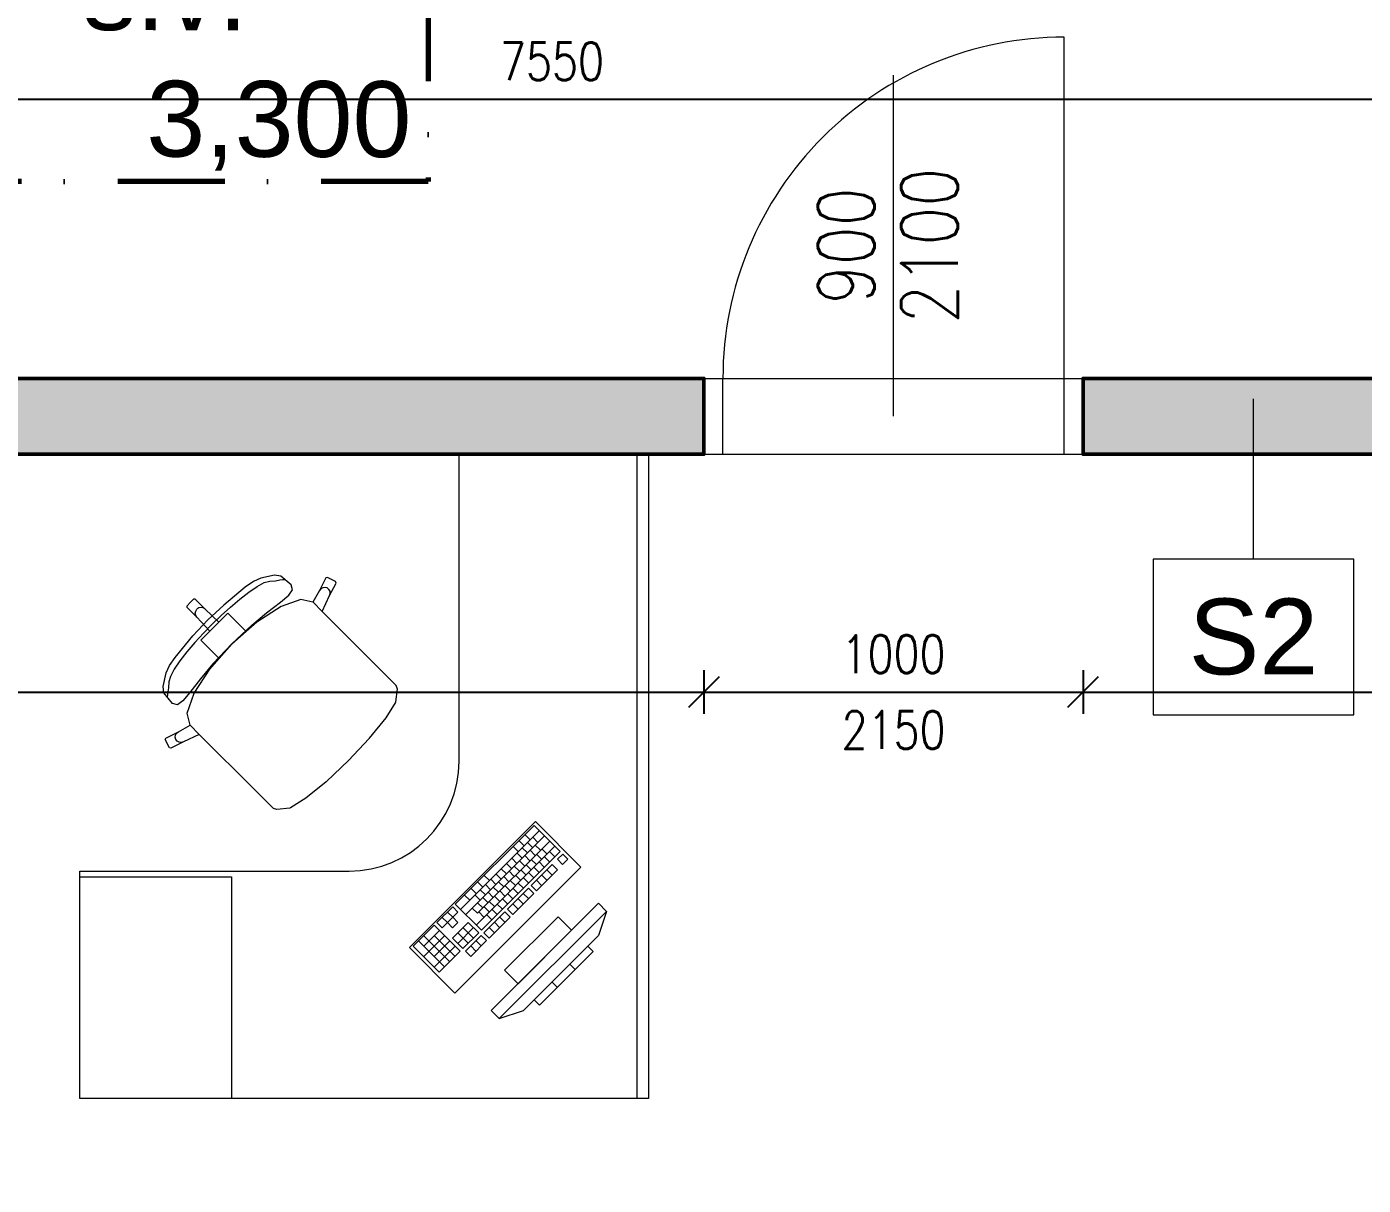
# Model space of a CAD drawing. Header units: millimetres. Extents: x 89194 to 559352, y -753138 to -204019.
# Drawn here: x 339662 to 343187, y -560967 to -557911 of the extents above; entities that cross this region are included whole.
import ezdxf
from ezdxf.enums import TextEntityAlignment as Align

# ---------------------------------------------------------------- set-up
doc = ezdxf.new("R2010")
doc.units = ezdxf.units.MM
doc.header["$LTSCALE"] = 400
doc.header["$PDMODE"] = 3
doc.linetypes.add('Čerchovaná', pattern=[1340.555525, 705.555534, -352.777767, 0, -282.222223])
for name, color, linetype, lineweight in [('01_TP_Kóty otvorů', 7, 'Continuous', 15), ('RG_dveře', 3, 'Continuous', 9), ('RG_koty', 7, 'Continuous', 9), ('RG_nábytek', 32, 'Continuous', 9), ('RG_skladby konstrukcí', 5, 'Continuous', 9), ('RG_velmi tlustá', 5, 'Continuous', 70), ('RG_zdivo nové', 1, 'Continuous', 50), ('RG_šrafy', 253, 'Continuous', 9)]:
    doc.layers.add(name, color=color, linetype=linetype, lineweight=lineweight)
doc.styles.add('Arial 100', font='Arial.ttf', dxfattribs={"height": 100})
doc.styles.add('Arial 200', font='Arial.ttf', dxfattribs={"height": 200})
doc.styles.add('Koty', font='romans.shx', dxfattribs={"width": 0.8})
doc.dimstyles.new('RG_50_vnitřní', dxfattribs={"dimscale": 50, "dimtxt": 2, "dimasz": 1.6, "dimexe": 1.15, "dimexo": 0, "dimgap": 1, "dimtad": 1, "dimdec": 0, "dimrnd": 5, "dimzin": 0, "dimdsep": 46, "dimtxsty": 'Koty', "dimblk1": 'OBLIQUE', "dimblk2": 'OBLIQUE', "dimsah": 1, "dimcen": 0.09, "dimclrd": 256, "dimclre": 256, "dimclrt": 2, "dimazin": 0, "dimtfac": 1, "dimtdec": 0, "dimtmove": 2, "dimatfit": 3, "dimfxl": 1.15, "dimfxlon": 1, "dimtolj": 1, "dimtzin": 0, "dimarcsym": 0})

# ---------------------------------------------------------------- blocks, each defined once
blk = doc.blocks.new('*U123')
for p, q in [((0, 200), (-50, 200)), ((900, 200), (0, 200)), ((0, 200), (0, 0)), ((950, 200), (900, 200)), ((900, 200), (900, 0)), ((0, 0), (-50, 0)), ((900, 0), (0, 0)), ((0, 0), (0, -900)), ((950, 0), (900, 0))]:
    blk.add_line(p, q)
blk.add_arc((0, 0), 900, 270, 0)
at = {"layer": '01_TP_Kóty otvorů'}
blk.add_line((450, 100), (450, -800), dxfattribs=at)
at = {"layer": '01_TP_Kóty otvorů', "insert": (450, -350), "char_height": 150, "attachment_point": 5, "rotation": 270, "style": 'Koty'}
blk.add_mtext('900\\P ', dxfattribs=at)
at = {"layer": '01_TP_Kóty otvorů', "style": 'Koty', "width": 0.8}
blk.add_attdef('VYS_DVR', text='', height=150, rotation=270, dxfattribs=at).set_placement((430, -350), align=Align.TOP_CENTER)
blk = doc.blocks.new('nabytek_velka_ucebna')
at = {"layer": 'RG_nábytek'}
for p, q in [((472807.9, -443356.5), (473307.9, -443356.5)), ((472807.9, -444166.5), (472807.9, -443356.5)), ((473277.9, -445056.5), (473277.9, -443356.5)), ((473277.9, -443356.5), (473307.9, -443356.5)), ((473307.9, -443356.5), (473307.9, -445056.5)), ((473307.9, -443356.5), (473307.9, -445056.5)), ((472265.7, -443692.9), (472244, -443707.8)), ((472253.5, -443720.3), (472275.3, -443705.5)), ((472284.9, -443683.9), (472265.7, -443692.9)), ((472275.3, -443705.5), (472294.1, -443695.5)), ((472321.1, -443676.1), (472284.9, -443683.9)), ((472294.1, -443695.5), (472308.9, -443691.6)), ((472308.9, -443691.6), (472324.3, -443690.5)), ((472337.8, -443678), (472321.1, -443676.1)), ((472324.3, -443690.5), (472335.1, -443688.4)), ((472335.1, -443688.4), (472343.1, -443687.6)), ((472365.7, -443701.2), (472337.8, -443678)), ((472343.1, -443687.6), (472347.6, -443686.8)), ((472369.1, -443714.1), (472365.7, -443701.2)), ((472457, -443683.2), (472440.1, -443716.3)), ((472461.1, -443681.8), (472457, -443683.2)), ((472482.5, -443692.7), (472461.1, -443681.8)), ((472466.8, -443729.8), (472483.8, -443696.7)), ((472483.8, -443696.7), (472482.5, -443692.7)), ((472107.8, -443739.4), (472099.3, -443747.9)), ((472112.1, -443739.3), (472107.8, -443739.4)), ((472138.2, -443765.4), (472112.1, -443739.3)), ((472244, -443707.8), (472187.3, -443754.6)), ((472204.9, -443760.1), (472229.7, -443738.9)), ((472229.7, -443738.9), (472253.5, -443720.3)), ((472336.8, -443747.1), (472359.1, -443728.4)), ((472390.8, -443739.8), (472338.8, -443758.2)), ((472359.1, -443728.4), (472369.1, -443714.1)), ((472422.7, -443747.3), (472390.8, -443739.8)), ((472440.1, -443716.3), (472422.7, -443747.3)), ((472443.7, -443711.7), (472440.1, -443716.3)), ((472448.8, -443708.8), (472443.7, -443711.7)), ((472447.2, -443771.6), (472466.8, -443729.8)), ((472454.7, -443708.1), (472448.8, -443708.8)), ((472460.3, -443709.6), (472454.7, -443708.1)), ((472464.9, -443713.2), (472460.3, -443709.6)), ((472467.7, -443718.3), (472464.9, -443713.2)), ((472466.8, -443729.8), (472468.4, -443724.2)), ((472468.4, -443724.2), (472467.7, -443718.3)), ((472090.7, -443760.7), (472090.8, -443756.4)), ((472116.8, -443786.8), (472090.7, -443760.7)), ((472090.8, -443756.4), (472099.3, -443747.9)), ((472112.5, -443776.2), (472113.6, -443770.4)), ((472113.6, -443781.9), (472112.5, -443776.2)), ((472113.6, -443770.4), (472116.9, -443765.5)), ((472121.8, -443762.3), (472116.9, -443765.5)), ((472127.6, -443761.1), (472121.8, -443762.3)), ((472133.3, -443762.2), (472127.6, -443761.1)), ((472138.2, -443765.4), (472133.3, -443762.2)), ((472174.7, -443799.4), (472138.2, -443765.4)), ((472187.3, -443754.6), (472145.1, -443793.7)), ((472198.3, -443775.8), (472174.7, -443799.4)), ((472180.3, -443782.6), (472204.9, -443760.1)), ((472219.5, -443796.9), (472198.3, -443775.8)), ((472261.3, -443807.7), (472300.6, -443775)), ((472338.8, -443758.2), (472275, -443799.5)), ((472300.6, -443775), (472336.8, -443747.1)), ((472423, -443747.3), (472422.7, -443747.3)), ((472423, -443747.3), (472447.2, -443771.6)), ((472595.1, -443919.4), (472447.2, -443771.6)), ((472106, -443835.9), (472145.1, -443793.7)), ((472116.8, -443786.8), (472113.6, -443781.9)), ((472150.8, -443823.3), (472116.8, -443786.8)), ((472156.8, -443805.4), (472134, -443828.9)), ((472150.8, -443823.3), (472162.8, -443811.4)), ((472156.8, -443805.4), (472180.3, -443782.6)), ((472174.7, -443799.4), (472162.8, -443811.4)), ((472208.6, -443857.2), (472261.3, -443807.7)), ((472246.9, -443824.3), (472219.5, -443796.9)), ((472275, -443799.5), (472246.9, -443824.3)), ((472059.1, -443892.6), (472106, -443835.9)), ((472134, -443828.9), (472111.5, -443853.5)), ((472127.2, -443846.9), (472150.8, -443823.3)), ((472148.3, -443868.1), (472127.2, -443846.9)), ((472246.9, -443824.3), (472209, -443857.6)), ((472090.3, -443878.3), (472071.7, -443902.1)), ((472111.5, -443853.5), (472090.3, -443878.3)), ((472175.7, -443895.5), (472148.3, -443868.1)), ((472208.6, -443857.2), (472159.1, -443909.9)), ((472175.7, -443895.5), (472209, -443857.6)), ((472035.3, -443933.5), (472044.2, -443914.3)), ((472044.2, -443914.3), (472059.1, -443892.6)), ((472071.7, -443902.1), (472056.9, -443923.9)), ((472159.1, -443909.9), (472126.4, -443949.2)), ((472150.9, -443923.6), (472175.7, -443895.5)), ((472027.5, -443969.7), (472035.3, -443933.5)), ((472046.9, -443942.8), (472043, -443957.5)), ((472056.9, -443923.9), (472046.9, -443942.8)), ((472126.4, -443949.2), (472098.4, -443985.4)), ((472109.6, -443987.4), (472150.9, -443923.6)), ((472620.6, -443944.9), (472595.1, -443919.4)), ((472642.5, -443966.9), (472620.6, -443944.9)), ((472029.4, -443986.4), (472027.5, -443969.7)), ((472052.6, -444014.3), (472029.4, -443986.4)), ((472039.8, -443983.7), (472039, -443991.7)), ((472041.9, -443972.9), (472039.8, -443983.7)), ((472043, -443957.5), (472041.9, -443972.9)), ((472098.4, -443985.4), (472079.8, -444007.7)), ((472091.2, -444039.4), (472109.6, -443987.4)), ((472641.4, -444010.1), (472645.4, -443976.2)), ((472645.4, -443976.2), (472642.5, -443966.9)), ((472039, -443991.7), (472038.2, -443996.2)), ((472065.5, -444017.7), (472052.6, -444014.3)), ((472079.8, -444007.7), (472065.5, -444017.7)), ((472615.6, -444052.3), (472640.5, -444012.2)), ((472640.5, -444012.2), (472641.4, -444010.1)), ((472098.7, -444071.4), (472091.2, -444039.4)), ((472572, -444105.9), (472615.6, -444052.3)), ((472034.6, -444105.7), (472067.7, -444088.7)), ((472060.2, -444097.5), (472063.1, -444092.3)), ((472063.1, -444092.3), (472067.7, -444088.7)), ((472067.7, -444088.7), (472098.7, -444071.4)), ((472098.7, -444071.6), (472098.7, -444071.4)), ((472098.7, -444071.6), (472123, -444095.8)), ((472033.2, -444109.7), (472034.6, -444105.7)), ((472044.1, -444131.1), (472033.2, -444109.7)), ((472081.2, -444115.4), (472048.1, -444132.4)), ((472059.4, -444103.3), (472060.2, -444097.5)), ((472061, -444108.9), (472059.4, -444103.3)), ((472064.6, -444113.5), (472061, -444108.9)), ((472069.7, -444116.3), (472064.6, -444113.5)), ((472075.5, -444117), (472069.7, -444116.3)), ((472081.2, -444115.4), (472075.5, -444117)), ((472123, -444095.8), (472081.2, -444115.4)), ((472270.8, -444243.7), (472123, -444095.8)), ((472516.5, -444165.1), (472571.3, -444106.8)), ((472571.3, -444106.8), (472572, -444105.9)), ((472048.1, -444132.4), (472044.1, -444131.1)), ((472516.5, -444165.1), (472458.1, -444219.9)), ((472457.3, -444220.6), (472403.7, -444264.2)), ((472458.1, -444219.9), (472457.3, -444220.6)), ((472296.3, -444269.2), (472270.8, -444243.7)), ((472318.3, -444291.1), (472296.3, -444269.2)), ((472403.7, -444264.2), (472363.6, -444289.1)), ((472327.6, -444294), (472318.3, -444291.1)), ((472361.5, -444290), (472327.6, -444294)), ((472363.6, -444289.1), (472361.5, -444290)), ((473009.4, -444325.7), (472677.1, -444658)), ((473005.9, -444336), (472798.2, -444543.8)), ((473074.5, -444404.6), (473005.9, -444336)), ((473129.6, -444445.9), (473009.4, -444325.7)), ((473019.6, -444349.8), (472811.9, -444557.5)), ((473033.4, -444363.5), (472825.6, -444571.2)), ((472966.1, -444375.9), (472979.8, -444389.6)), ((472981.7, -444360.3), (472995.4, -444374)), ((473002.3, -444367.1), (473016, -444380.8)), ((473060.8, -444390.9), (472853.1, -444598.6)), ((473047.1, -444377.2), (472856.7, -444567.6)), ((472866.8, -444612.3), (473074.5, -444404.6)), ((472950.5, -444391.4), (472964.2, -444405.1)), ((472960.8, -444408.6), (472974.5, -444422.3)), ((472974.6, -444394.8), (472988.3, -444408.5)), ((472988.5, -444380.9), (473002.2, -444394.6)), ((472995.3, -444401.5), (473009, -444415.3)), ((473009.1, -444387.7), (473022.8, -444401.4)), ((473012.4, -444411.8), (473026.2, -444425.5)), ((473026.3, -444398), (473040, -444411.7)), ((473046.9, -444404.7), (473060.6, -444418.5)), ((473081.3, -444411.5), (473067.5, -444425.3)), ((473095.1, -444425.2), (473081.3, -444411.5)), ((472797.3, -444778.2), (473129.6, -444445.9)), ((472933.1, -444436.3), (472946.8, -444450)), ((472946.9, -444422.5), (472960.7, -444436.2)), ((472953.7, -444443.1), (472967.4, -444456.8)), ((472967.6, -444429.2), (472981.3, -444443)), ((472981.4, -444415.4), (472995.1, -444429.1)), ((472984.8, -444439.5), (472998.5, -444453.2)), ((473053.7, -444439.2), (472998.3, -444494.6)), ((472998.6, -444425.6), (473012.3, -444439.4)), ((473005.4, -444446.3), (473019.1, -444460)), ((473019.2, -444432.4), (473032.9, -444446.2)), ((473033.1, -444418.6), (473046.8, -444432.3)), ((473067.4, -444452.9), (473053.7, -444439.2)), ((473067.5, -444425.3), (473081.2, -444439)), ((473081.2, -444439), (473095.1, -444425.2)), ((471807.9, -444456.5), (472517.9, -444456.5)), ((471807.9, -445056.5), (471807.9, -444456.5)), ((471807.9, -444471.5), (472207.9, -444471.5)), ((472207.9, -444471.5), (472207.9, -445056.5)), ((472874.4, -444467.6), (472888.1, -444481.3)), ((472891.5, -444477.8), (472905.3, -444491.6)), ((472905.4, -444464), (472919.1, -444477.7)), ((472919.2, -444450.2), (472933, -444463.9)), ((472926, -444470.8), (472939.7, -444484.5)), ((472939.9, -444456.9), (472953.6, -444470.7)), ((472943.2, -444481), (472956.9, -444494.8)), ((472957.1, -444467.2), (472970.8, -444480.9)), ((472970.9, -444453.3), (472984.6, -444467.1)), ((472977.7, -444474), (472991.4, -444487.7)), ((472991.5, -444460.1), (473005.3, -444473.8)), ((473012, -444508.3), (473067.4, -444452.9)), ((473012.1, -444480.7), (473025.8, -444494.4)), ((473026, -444466.9), (473039.7, -444480.6)), ((473039.8, -444453), (473053.5, -444466.7)), ((472839.8, -444502.2), (472853.5, -444515.9)), ((472857.1, -444484.9), (472870.8, -444498.6)), ((472863.9, -444505.5), (472877.6, -444519.3)), ((472877.7, -444491.7), (472891.4, -444505.4)), ((472884.5, -444512.3), (472898.2, -444526)), ((472898.3, -444498.5), (472912.1, -444512.2)), ((472912.2, -444484.6), (472925.9, -444498.3)), ((472915.5, -444508.7), (472929.2, -444522.4)), ((472929.4, -444494.9), (472943.1, -444508.6)), ((472991.3, -444501.5), (472936, -444556.9)), ((472936.2, -444515.5), (472949.9, -444529.2)), ((472949.7, -444570.6), (473005.1, -444515.2)), ((472950, -444501.7), (472963.7, -444515.4)), ((472963.8, -444487.8), (472977.6, -444501.5)), ((472977.5, -444515.3), (472991.2, -444529)), ((473005.1, -444515.2), (472991.3, -444501.5)), ((472998.3, -444494.6), (473012, -444508.3)), ((472791.3, -444550.7), (472749.7, -444592.2)), ((472805, -444564.4), (472791.3, -444550.7)), ((472798.2, -444543.8), (472866.8, -444612.3)), ((472822.4, -444519.5), (472836.2, -444533.2)), ((472850, -444519.4), (472863.7, -444533.1)), ((472856.8, -444540), (472870.5, -444553.7)), ((472870.6, -444526.2), (472884.4, -444539.9)), ((472874, -444550.3), (472887.7, -444564)), ((472887.8, -444536.4), (472901.5, -444550.1)), ((473175.6, -444541.4), (472892.7, -444824.2)), ((472901.7, -444522.6), (472915.4, -444536.3)), ((472908.5, -444543.2), (472922.2, -444556.9)), ((472922.3, -444529.4), (472936, -444543.1)), ((472949.8, -444543), (472963.5, -444556.7)), ((472963.6, -444529.2), (472977.4, -444542.9)), ((473196.8, -444562.6), (473175.6, -444541.4)), ((472763.6, -444578.4), (472777.3, -444592.1)), ((472791.2, -444578.2), (472777.3, -444592.1)), ((472777.4, -444564.5), (472791.2, -444578.2)), ((472791.2, -444578.2), (472805, -444564.4)), ((472804.9, -444592), (472791.2, -444578.2)), ((472842.9, -444553.9), (472856.7, -444567.6)), ((472860.1, -444564.1), (472873.8, -444577.8)), ((472929, -444563.8), (472873.6, -444619.2)), ((472880.8, -444570.9), (472894.5, -444584.6)), ((472887.4, -444632.9), (472942.7, -444577.5)), ((472894.6, -444557.1), (472908.3, -444570.8)), ((472914, -444845.4), (473196.8, -444562.6)), ((472915.2, -444577.6), (472928.9, -444591.4)), ((473069.5, -444576.7), (472928.1, -444718.1)), ((472942.7, -444577.5), (472929, -444563.8)), ((472936, -444556.9), (472949.7, -444570.6)), ((473104.9, -444612.1), (473069.5, -444576.7)), ((473196.8, -444562.6), (473175.6, -444626.2)), ((472742.8, -444599.1), (472687.4, -444654.5)), ((472756.5, -444612.9), (472715, -444654.4)), ((472811.4, -444667.7), (472742.8, -444599.1)), ((472749.7, -444592.2), (472763.5, -444605.9)), ((472763.5, -444605.9), (472777.3, -444592.1)), ((472777.3, -444592.1), (472791, -444605.8)), ((472832.4, -444591.8), (472790.9, -444633.4)), ((472791, -444605.8), (472804.9, -444592)), ((472846.1, -444605.5), (472804.6, -444647.1)), ((472804.7, -444619.5), (472832.2, -444646.9)), ((472818.3, -444660.8), (472859.9, -444619.2)), ((472818.6, -444605.7), (472846, -444633.1)), ((472859.9, -444619.2), (472832.4, -444591.8)), ((472873.6, -444619.2), (472887.4, -444632.9)), ((472887.5, -444605.3), (472901.2, -444619)), ((472901.3, -444591.5), (472915, -444605.2)), ((472963.5, -444753.5), (473104.9, -444612.1)), ((472677.1, -444658), (472797.3, -444778.2)), ((472687.4, -444654.5), (472756, -444723.1)), ((472701.3, -444640.7), (472769.8, -444709.3)), ((472770.2, -444626.6), (472714.9, -444682)), ((472715.1, -444626.8), (472783.7, -444695.4)), ((472797.7, -444654), (472742.3, -444709.4)), ((472784, -444640.3), (472742.4, -444681.8)), ((472742.7, -444626.7), (472797.5, -444681.6)), ((472790.9, -444633.4), (472818.3, -444660.8)), ((472866.7, -444626.1), (472825.2, -444667.6)), ((472838.9, -444681.4), (472880.4, -444639.8)), ((472839, -444653.8), (472852.7, -444667.5)), ((472852.9, -444640), (472866.6, -444653.7)), ((472880.4, -444639.8), (472866.7, -444626.1)), ((473175.6, -444626.2), (472977.6, -444824.2)), ((473147.3, -444654.5), (473005.9, -444795.9)), ((473161.4, -444668.6), (473147.3, -444654.5)), ((472756, -444723.1), (472811.4, -444667.7)), ((472825.2, -444667.6), (472838.9, -444681.4)), ((473020, -444810.1), (473161.4, -444668.6)), ((472928.1, -444718.1), (472963.5, -444753.5)), ((473100.2, -444701.6), (473114.3, -444715.8)), ((473053, -444748.8), (473067.2, -444762.9)), ((473005.9, -444795.9), (473020, -444810.1)), ((472892.7, -444824.2), (472914, -444845.4)), ((472914, -444845.4), (472977.6, -444824.2)), ((473307.9, -445056.5), (471807.9, -445056.5)), ((473307.9, -445056.5), (473277.9, -445056.5))]:
    blk.add_line(p, q, dxfattribs=at)
blk.add_arc((472517.9, -444166.5), 290, 270, 0, dxfattribs=at)
blk = doc.blocks.new('_Oblique')
at = {"color": 0, "linetype": 'ByBlock', "lineweight": -2}
blk.add_line((-0.5, -0.5), (0.5, 0.5), dxfattribs=at)
blk = doc.blocks.new('*D415')
at = {"layer": 'Defpoints', "color": 0, "transparency": 16777216}
for p in [(336998.3, -557788.9), (344548.3, -558102.5), (344548.3, -558838.9)]:
    blk.add_point(p, dxfattribs=at)
at = {"layer": 'RG_koty', "lineweight": -2, "transparency": 16777216}
for p, q in [((336998.3, -558045), (336998.3, -558160)), ((344548.3, -558160), (344548.3, -558045)), ((336998.3, -558102.5), (344548.3, -558102.5))]:
    blk.add_line(p, q, dxfattribs=at)
at = {"layer": 'RG_koty', "lineweight": -2, "transparency": 16777216, "xscale": 80, "yscale": 80, "zscale": 80, "rotation": 180}
blk.add_blockref('_Oblique', (336998.3, -558102.5), dxfattribs=at)
at = {"layer": 'RG_koty', "lineweight": -2, "transparency": 16777216, "xscale": 80, "yscale": 80, "zscale": 80}
blk.add_blockref('_Oblique', (344548.3, -558102.5), dxfattribs=at)
at = {"layer": 'RG_koty', "color": 2, "transparency": 16777216, "insert": (341047.4, -558002.5), "char_height": 100, "attachment_point": 5, "style": 'Koty'}
blk.add_mtext('\\A1;7550', dxfattribs=at)
blk = doc.blocks.new('*D417')
at = {"layer": 'Defpoints', "color": 0, "transparency": 16777216}
for p in [(336998.3, -559038.9), (341448.3, -559038.9), (341448.3, -559666.3)]:
    blk.add_point(p, dxfattribs=at)
at = {"layer": 'RG_koty', "lineweight": -2, "transparency": 16777216}
for p, q in [((336998.3, -559608.8), (336998.3, -559723.8)), ((341448.3, -559608.8), (341448.3, -559723.8)), ((336998.3, -559666.3), (341448.3, -559666.3))]:
    blk.add_line(p, q, dxfattribs=at)
at = {"layer": 'RG_koty', "lineweight": -2, "transparency": 16777216, "xscale": 80, "yscale": 80, "zscale": 80, "rotation": 180}
blk.add_blockref('_Oblique', (336998.3, -559666.3), dxfattribs=at)
at = {"layer": 'RG_koty', "lineweight": -2, "transparency": 16777216, "xscale": 80, "yscale": 80, "zscale": 80}
blk.add_blockref('_Oblique', (341448.3, -559666.3), dxfattribs=at)
at = {"layer": 'RG_koty', "color": 2, "transparency": 16777216, "insert": (339223.3, -559566.3), "char_height": 100, "attachment_point": 5, "style": 'Koty'}
blk.add_mtext('\\A1;4450', dxfattribs=at)
blk = doc.blocks.new('*D418')
at = {"layer": 'Defpoints', "color": 0, "transparency": 16777216}
for p in [(341448.3, -559038.9), (342448.3, -559038.9), (342448.3, -559666.3)]:
    blk.add_point(p, dxfattribs=at)
at = {"layer": 'RG_koty', "lineweight": -2, "transparency": 16777216}
for p, q in [((341448.3, -559608.8), (341448.3, -559723.8)), ((342448.3, -559608.8), (342448.3, -559723.8)), ((341448.3, -559666.3), (342448.3, -559666.3))]:
    blk.add_line(p, q, dxfattribs=at)
at = {"layer": 'RG_koty', "lineweight": -2, "transparency": 16777216, "xscale": 80, "yscale": 80, "zscale": 80, "rotation": 180}
blk.add_blockref('_Oblique', (341448.3, -559666.3), dxfattribs=at)
at = {"layer": 'RG_koty', "lineweight": -2, "transparency": 16777216, "xscale": 80, "yscale": 80, "zscale": 80}
blk.add_blockref('_Oblique', (342448.3, -559666.3), dxfattribs=at)
at = {"layer": 'RG_koty', "color": 2, "transparency": 16777216, "char_height": 100, "attachment_point": 5, "style": 'Koty'}
for s, insert in [('\\A1;1000', (341948.3, -559566.3)), ('\\A1;2150', (341948.3, -559766.3))]:
    blk.add_mtext(s, dxfattribs=dict(at, insert=insert))
blk = doc.blocks.new('*D419')
at = {"layer": 'Defpoints', "color": 0, "transparency": 16777216}
for p in [(342448.3, -559038.9), (344548.3, -559038.9), (344548.3, -559666.3)]:
    blk.add_point(p, dxfattribs=at)
at = {"layer": 'RG_koty', "lineweight": -2, "transparency": 16777216}
for p, q in [((342448.3, -559608.8), (342448.3, -559723.8)), ((344548.3, -559608.8), (344548.3, -559723.8)), ((342448.3, -559666.3), (344548.3, -559666.3))]:
    blk.add_line(p, q, dxfattribs=at)
at = {"layer": 'RG_koty', "lineweight": -2, "transparency": 16777216, "xscale": 80, "yscale": 80, "zscale": 80, "rotation": 180}
blk.add_blockref('_Oblique', (342448.3, -559666.3), dxfattribs=at)
at = {"layer": 'RG_koty', "lineweight": -2, "transparency": 16777216, "xscale": 80, "yscale": 80, "zscale": 80}
blk.add_blockref('_Oblique', (344548.3, -559666.3), dxfattribs=at)
at = {"layer": 'RG_koty', "color": 2, "transparency": 16777216, "insert": (343498.3, -559566.3), "char_height": 100, "attachment_point": 5, "style": 'Koty'}
blk.add_mtext('\\A1;2100', dxfattribs=at)
blk = doc.blocks.new('*D421')
at = {"layer": 'Defpoints', "color": 0, "transparency": 16777216}
for p in [(344548.3, -559038.9), (344548.3, -561659.5), (336998.4, -562060.2)]:
    blk.add_point(p, dxfattribs=at)
at = {"layer": 'RG_koty', "lineweight": -2, "transparency": 16777216}
for p, q in [((336998.4, -561717), (336998.4, -561602)), ((344548.3, -561602), (344548.3, -561717)), ((336998.4, -561659.5), (344548.3, -561659.5))]:
    blk.add_line(p, q, dxfattribs=at)
at = {"layer": 'RG_koty', "lineweight": -2, "transparency": 16777216, "xscale": 80, "yscale": 80, "zscale": 80, "rotation": 180}
blk.add_blockref('_Oblique', (336998.4, -561659.5), dxfattribs=at)
at = {"layer": 'RG_koty', "lineweight": -2, "transparency": 16777216, "xscale": 80, "yscale": 80, "zscale": 80}
blk.add_blockref('_Oblique', (344548.3, -561659.5), dxfattribs=at)
at = {"layer": 'RG_koty', "color": 2, "transparency": 16777216, "insert": (340773.3, -561559.5), "char_height": 100, "attachment_point": 5, "style": 'Koty'}
blk.add_mtext('\\A1;7550', dxfattribs=at)

msp = doc.modelspace()

# ---------------------------------------------------------------- hatches: boundary and pattern name
at = {"layer": 'RG_šrafy', "ltscale": 0.0007}
h = msp.add_hatch(dxfattribs=at)
h.set_pattern_fill('PLASTY_LEHCENE', color=256, scale=40)
h.set_pattern_definition([(45, (341914.01, -556476.84), (-113.13708, 113.13708), []), (0, (342094.28, -556423.84), (113.137085, 113.137085), [20, -206.27417]), (45, (342114.28, -556423.84), (-113.13708, 113.13708), [20, -140]), (90, (342128.42, -556409.7), (-113.137085, 113.137085), [20, -206.27417]), (135, (342128.42, -556389.7), (-113.13708, -113.13708), [20, -140]), (0, (342094.28, -556375.56), (113.137085, 113.137085), [20, -206.27417]), (45, (342080.14, -556389.7), (-113.13708, 113.13708), [20, -140]), (90, (342080.14, -556409.7), (-113.137085, 113.137085), [20, -206.27417]), (135, (342094.28, -556423.84), (-113.13708, -113.13708), [20, -140]), (135, (342068.28, -556476.84), (-113.13708, -113.13708), [])])
h.paths.add_polyline_path([(341969.8, -556393.7), (341781.1, -556327.3), (341714.7, -556515.9), (341761.9, -556532.5), (341903.3, -556582.3)])
h.paths.add_polyline_path([(340837.9, -555995.1), (340649.3, -555928.6), (340582.8, -556117.3), (340771.5, -556183.7)])
h.paths.add_polyline_path([(341969.8, -481394.7), (341781.1, -481328.2), (341714.7, -481516.9), (341761.9, -481533.5), (341903.3, -481583.3)])
h.paths.add_polyline_path([(340837.9, -480996.1), (340649.3, -480929.6), (340582.8, -481118.3), (340771.5, -481184.7)])
h.paths.add_polyline_path([(337436, -331438.1), (337372.9, -331617.4), (340646, -332769.8), (340775.5, -332401.9), (340596.3, -332338.8), (340529.9, -332527.5)])
h.paths.add_polyline_path([(341141.5, -331362.2), (340962.2, -331299.4), (340961.6, -331301.2), (340961.6, -331301.3), (340943.4, -331353.2), (340976.3, -331364.8), (341089.5, -331404.6), (341071.2, -331456.5), (341053, -331508.4), (340939.8, -331468.5), (340906.8, -331456.9), (340895.2, -331489.9), (341074.4, -331553)])
h.paths.add_polyline_path([(341448.3, -408838.9), (336998.3, -408838.9), (336998.3, -409038.9), (341448.3, -409038.9)])
h.paths.add_polyline_path([(344548.3, -408838.9), (342448.3, -408838.9), (342448.3, -409038.9), (344548.3, -409038.9)])
h.paths.add_polyline_path([(336698.3, -409179.2), (335998.3, -409179.2), (335998.3, -409379.2), (336698.3, -409379.2)])
h.paths.add_polyline_path([(334998.3, -409179.2), (334298.3, -409179.2), (334298.3, -409379.2), (334998.3, -409379.2)])
h.paths.add_polyline_path([(334948.3, -407489.2), (334298.3, -407489.2), (334298.3, -407679.2), (334948.3, -407679.2)])
h.paths.add_polyline_path([(336698.3, -407489.2), (336088.3, -407489.2), (336088.3, -407679.2), (336698.3, -407679.2)])
h.paths.add_polyline_path([(336698.3, -482490.2), (334298.3, -482490.2), (334298.3, -482680.2), (336698.3, -482679.7)])
h.paths.add_polyline_path([(341448.3, -483839.9), (336998.3, -483839.9), (336998.3, -484039.9), (341448.3, -484039.9)])
h.paths.add_polyline_path([(344548.3, -483839.9), (342448.3, -483839.9), (342448.3, -484039.9), (344548.3, -484039.9)])
h.paths.add_polyline_path([(336698.3, -557488.8), (334298.3, -557488.8), (334298.3, -557679.2), (336698.3, -557678.8)])
h.paths.add_polyline_path([(341448.3, -558838.9), (336998.3, -558838.9), (336998.3, -559038.9), (341448.3, -559038.9)])
h.paths.add_polyline_path([(344548.3, -558838.9), (342448.3, -558838.9), (342448.3, -559038.9), (344548.3, -559038.9)])
h = msp.add_hatch(dxfattribs=at)
h.set_pattern_fill('ZIGZAG', color=256, scale=20)
h.set_pattern_definition([(0, (-38756.65, -88521.147), (63.5, 63.5), [63.5, -63.5]), (90, (-38693.15, -88521.147), (-63.5, 63.5), [63.5, -63.5])])
h.paths.add_polyline_path([(344848.3, -557668.2), (344548.3, -557562.6), (344548.3, -557788.9), (344848.3, -557788.9)])
h.paths.add_polyline_path([(344806.5, -557768.9, 0.391021), (344821.4, -557755.1), (344826.6, -557690.8, -0.391021), (344834, -557683.9), (344838.3, -557683.9), (344838.3, -557778.9), (344558.3, -557778.9), (344558.3, -557683.9), (344562.6, -557683.9, -0.391021), (344570.1, -557690.8), (344575.2, -557755.1, 0.391021), (344590.2, -557768.9)], flags=16)
h.paths.add_polyline_path([(336998.7, -555118.6), (336998.2, -554902.5), (336698.3, -554796.9), (336698.3, -554908.8), (336698.3, -557488.8), (336698.3, -557678.8), (336698.3, -557788.9), (336998.3, -557788.9), (336998.8, -557679.2), (336998.4, -557333.2)])
edge = h.paths.add_edge_path()
edge.add_line((336998.3, -559038.9), (336998.3, -558838.9))
edge.add_line((336998.3, -558838.9), (336998.3, -558788.9))
edge.add_line((336998.3, -558788.9), (336698.3, -558788.9))
edge.add_line((336698.3, -558788.9), (336698.3, -559643.6))
edge.add_ellipse((336683.3, -559644.2), major_axis=(-10.6, 10.6), ratio=1, start_angle=225, end_angle=227.1841, ccw=False)
edge.add_line((336698.3, -559644), (336698.3, -560214.2))
edge.add_line((336698.3, -560214.2), (336698.3, -565149.2))
edge.add_line((336698.3, -565149.2), (336998.3, -565149.2))
edge.add_line((336998.3, -565149.2), (336998.3, -559038.9))
h.paths.add_polyline_path([(344548.3, -558788.9), (344848.3, -558788.9), (344848.3, -565149.2), (344548.3, -565149.2)])

# ---------------------------------------------------------------- linework, layer by layer
at = {"layer": 'RG_skladby konstrukcí'}
msp.add_lwpolyline([(342897.6, -559316.2), (342897.6, -558892.8)], dxfattribs=at)
msp.add_lwpolyline([(342632.6, -559726.2), (343162.6, -559726.2), (343162.6, -559316.2), (342632.6, -559316.2)], close=True, dxfattribs=at)
at = {"layer": 'RG_velmi tlustá', "linetype": 'Čerchovaná', "ltscale": 0.001}
msp.add_lwpolyline([(341703, -553909.9), (340720.7, -556699.8), (340720.7, -558319.4), (338324.1, -558319.4), (338324.1, -559233.2)], dxfattribs=at)
at = {"layer": 'RG_zdivo nové'}
for points in [[(336698.3, -558788.9), (336698.3, -565149.2), (336198.3, -565149.2), (336198.3, -565589.2), (337698.3, -565589.2), (337698.3, -565149.2), (336998.3, -565149.2), (336998.3, -559038.9), (341448.3, -559038.9), (341448.3, -558838.9), (336998.3, -558838.9), (336998.3, -558788.9), (336698.3, -558788.9)], [(344848.3, -558790.9), (344848.3, -565149.2), (345448.3, -565149.2), (345448.3, -565589.2), (343948.3, -565589.2), (343948.3, -565149.2), (344548.3, -565149.2), (344548.3, -559038.9), (342448.3, -559038.9), (342448.3, -558838.9), (344548.3, -558838.9), (344548.3, -558788.9), (344848.3, -558788.9)]]:
    msp.add_lwpolyline(points, dxfattribs=at)

# ---------------------------------------------------------------- block references
at = {"layer": 'RG_dveře', "rotation": 180}
msp.add_blockref('*U123', (342398.3, -558838.9), dxfattribs=at).add_auto_attribs({'VYS_DVR': '2100'})
at = {"layer": 'RG_nábytek'}
msp.add_blockref('nabytek_velka_ucebna', (-132005.6, -115682.2), dxfattribs=at)

# ---------------------------------------------------------------- texts
at = {"layer": 'RG_koty', "insert": (339927.6, -558005.5), "char_height": 200, "width": 12.645, "attachment_point": 5, "rotation": 359.8787, "style": 'Arial 100'}
msp.add_mtext('\\pxi-3,l4,qc,t4;s.v.^I3,300', dxfattribs=at)
at = {"layer": 'RG_skladby konstrukcí', "insert": (342897.6, -559521.2), "char_height": 200, "width": 530, "attachment_point": 5, "style": 'Arial 200'}
msp.add_mtext('S2', dxfattribs=at)

# ---------------------------------------------------------------- dimensions: what is measured, and where the dimension line sits
at = {"layer": 'RG_koty'}
dim = msp.add_linear_dim(base=(344548.3, -558102.5), p1=(336998.3, -557788.9), p2=(344548.3, -558838.9), dimstyle='RG_50_vnitřní', dxfattribs=at)
dim.commit()
dim.dimension.update_dxf_attribs({"geometry": '*D415', "text_midpoint": (341047.4, -558002.5), "dimtype": 160})
for base, p1, p2, picture, middle in [((341448.3, -559666.3), (336998.3, -559038.9), (341448.3, -559038.9), '*D417', (339223.3, -559566.3)), ((344548.3, -561659.5), (336998.4, -562060.2), (344548.3, -559038.9), '*D421', (340773.3, -561559.5)), ((344548.3, -559666.3), (342448.3, -559038.9), (344548.3, -559038.9), '*D419', (343498.3, -559566.3))]:
    dim = msp.add_linear_dim(base=base, p1=p1, p2=p2, dimstyle='RG_50_vnitřní', dxfattribs=at)
    dim.commit()
    dim.dimension.update_dxf_attribs({"geometry": picture, "text_midpoint": middle})
dim = msp.add_linear_dim(base=(342448.3, -559666.3), p1=(341448.3, -559038.9), p2=(342448.3, -559038.9), text='<>\\X2150', dimstyle='RG_50_vnitřní', dxfattribs=at)
dim.commit()
dim.dimension.update_dxf_attribs({"geometry": '*D418', "text_midpoint": (341948.3, -559666.3)})

doc.saveas('drawing.dxf')
